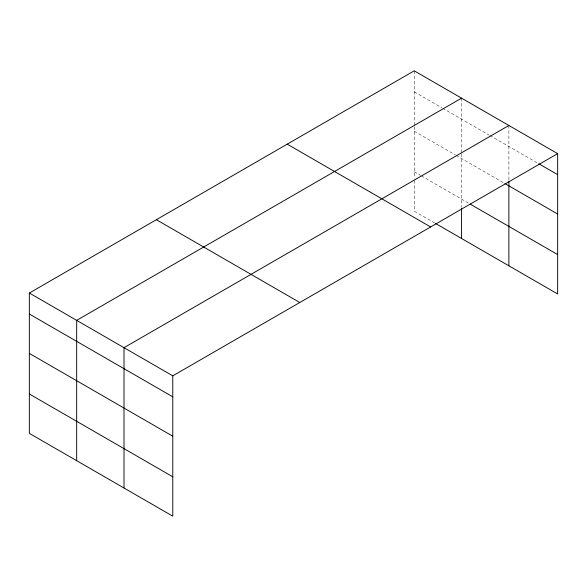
<?xml version="1.0" encoding="UTF-8"?>
<svg xmlns="http://www.w3.org/2000/svg" width="587" height="587" viewBox="0 0 587 587"><rect width="100%" height="100%" fill="white"/><g stroke="black" fill="none" stroke-linecap="round" stroke-linejoin="round"><path stroke-width="0.44" stroke-dasharray="2.94 2.2" d="M414.224 91.821L441.835 107.766M442.62 108.221L489.162 135.091M489.954 135.546L537.986 163.281M414.224 131.202L455.248 154.887M456.033 155.342L504.152 183.122M414.224 171.778L420.534 175.425M421.327 175.88L468.653 203.205M434.732 223.001L414.224 211.159L414.224 179.108M508.885 125.479L508.885 180.363M461.558 98.154L461.558 153.038M461.558 153.955L461.558 207.35M414.224 70.829L414.224 125.713M414.224 126.623L414.224 178.191"/><path stroke-width="0.88" d="M557.65 153.633L414.224 70.829L29.35 293.038L29.35 433.367L172.776 516.171L172.776 375.841L557.65 153.633L557.65 293.962L435.525 223.456M461.558 98.154L76.677 320.363L76.677 460.692M508.885 125.479L124.011 347.687L124.011 488.017M538.771 163.729L557.65 174.632M504.945 183.577L557.65 214.013M470.231 204.115L557.65 254.582M287.219 144.16L430.638 226.964M156.362 219.707L299.781 302.51M29.35 293.038L172.776 375.841M29.35 314.03L172.776 396.834M29.35 353.411L172.776 436.214M29.35 393.987L172.776 476.791M508.885 181.28L508.885 265.808M461.558 208.26L461.558 238.483"/></g></svg>
